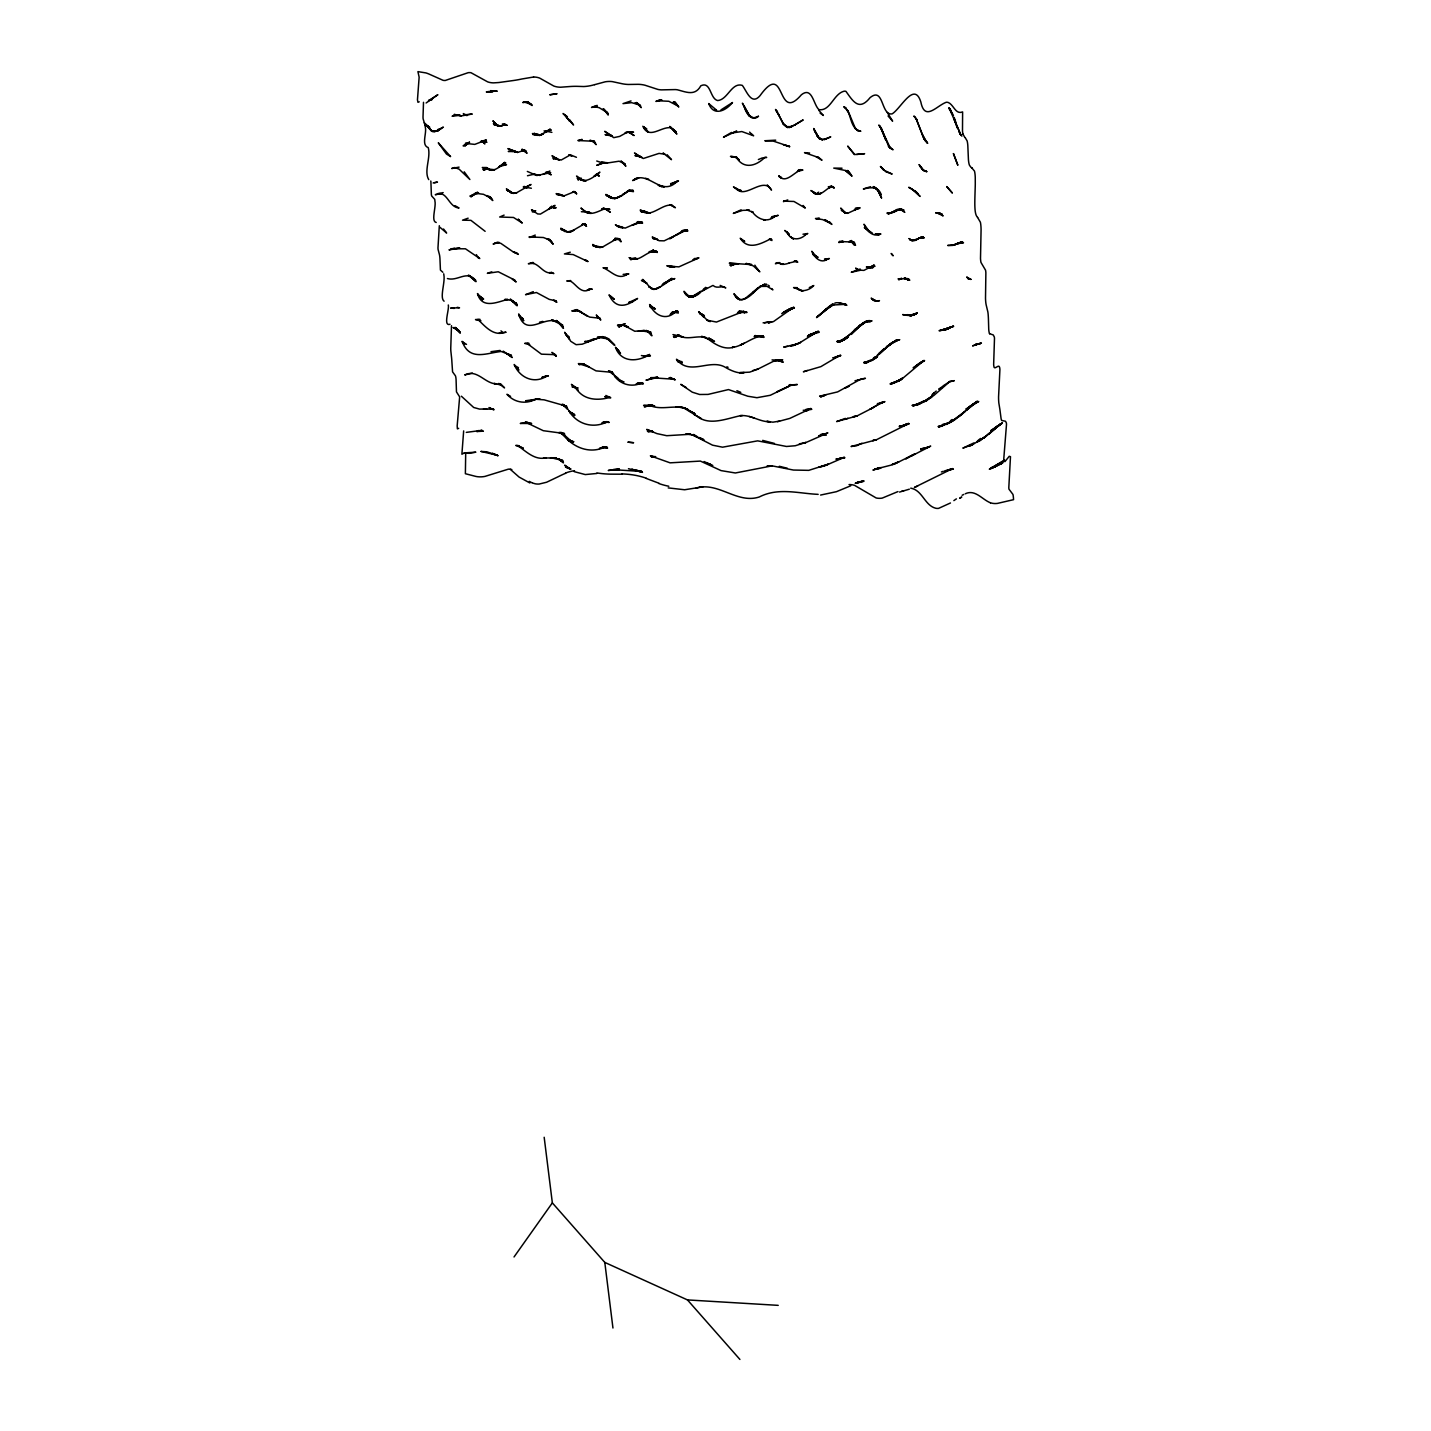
<?xml version="1.0" encoding="UTF-8"?>
<svg xmlns="http://www.w3.org/2000/svg" width="1431" height="1431" viewBox="0 0 1431 1431"><rect width="100%" height="100%" fill="white"/><g stroke="black" fill="none" stroke-linecap="round" stroke-linejoin="round"><path stroke-width="1.5" d="M423.504 102.299L423.021 117.002A7.817 1.431 -86.6 0 0 423.129 118.862L425.043 125.213A7.262 1.324 -86.6 0 1 425.222 126.769C427.171 132.85 420.875 145.157 428.227 147.59C431.071 157.678 423.648 171.005 428.728 179.608M439.317 225.704L437.975 247.849A7.227 1.324 -86.6 0 0 438.101 249.531L439.442 254.629A12.557 2.307 -86.6 0 1 439.979 259.387L440.426 270.083L442.841 272.266M448.297 304.982C449.549 309.185 442.805 326.679 450.032 324.282M463.662 430.91L461.891 454.253L464.36 452.894M514.033 1256.973L552.348 1202.881L544.174 1137.269M458.671 428.334L457.401 428.871L457.169 425.901L459.655 396.87L456.471 391.897L456.095 380.163A9.498 1.735 -86.6 0 0 456.024 378.947A10.303 1.896 -86.6 0 0 455.416 375.781L452.572 371.863L451.856 361.327A22.413 4.114 -86.6 0 0 451.785 360.147A30.552 5.599 -86.6 0 0 451.409 356.247L450.837 350.899A11.985 2.2 -86.6 0 1 450.747 348.359L451.498 325.696M444.093 301.208C439.371 297.845 445.417 282.211 443.86 274.859A5.491 1.002 -86.6 0 0 443.717 273.822M882.909 350.362L878.974 354.333L890.941 343.297L892.64 342.349L888.544 345.282L897.666 340.399L892.425 342.546L896.271 340.131L899.58 339.719L896.271 340.131L888.758 345.712L891.853 343.046M851.32 333.208L855.72 328.933L853.842 330.668M419.211 101.798L417.977 102.317L417.458 99.866L419.14 77.167L417.924 71.622L425.973 72.927A29.997 20.982 -7.1 0 1 429.336 74.197L443.091 80.333A9.802 6.851 -7.1 0 0 445.256 80.476L468.205 72.677A8.246 5.76 -7.1 0 1 470.996 72.713L487.595 81.835A14.525 10.142 -7.1 0 0 493.588 82.873L498.56 82.551A79.099 55.308 -7.1 0 0 500.725 82.265L513.836 80.458A79.17 55.362 -7.1 0 0 521.85 78.991L533.548 77.024M859.959 325.159L855.201 329.345M877.382 355.013L884.841 348.484L882.212 350.559M889.993 344.638L872.159 360.093L874.216 359.181L877.579 356.373L871.443 360.809L863.716 362.472L866.828 362.615L870.173 360.988L863.984 362.866L871.551 359.664M436.222 222.485C430.713 221.34 436.401 206.726 434.899 200.966A5.635 1.037 -86.6 0 0 434.738 199.338L431.715 196.029A8.014 1.467 -86.6 0 1 431.357 194.401L430.91 181.826A7.209 1.324 -86.6 0 0 430.767 181.022M878.777 353.618L881.568 351.006M828.603 306.95L817.423 316.788L833.092 304.409L828.603 306.95L832.162 304.302M827.708 307.915L823.38 311.904L826.939 308.774M848.529 336.786L843.503 339.863L862.696 323.71L866.005 321.581L858.672 327.091L865.415 321.939L872.051 320.902C867.884 320.562 868.742 319.56 860.746 324.98L864.682 321.921L870.477 321.653L867.222 320.938L863.465 322.959L867.222 320.938L871.175 320.955L866.345 321.349L863.072 323.352L866.685 321.152M826.224 309.168L816.529 317.61L828.549 307.254M882.033 350.577L884.286 348.52M931.939 394.813L934.336 392.684M933.37 393.561L936.232 391.057M988.499 434.523L1000.716 423.862M850.569 333.834L842.519 340.596L838.96 341.186L841.965 340.9L848.261 336.589L841.017 340.65L847.832 337.144L843.896 339.952L846.723 338.199M848.333 335.784L840.283 341.615L837.117 341.598L843.038 340.238L836.974 341.347L839.836 341.669L845.775 338.342M873.393 358.215L875.217 356.677M848.565 335.57L839.621 341.651L842.519 340.596M1000.877 424.166L991.003 430.767M913.389 367.695L924.605 360.612L920.884 362.168L919.561 363.241L924.068 360.397L901.011 379.752L898.006 381.129L901.727 379.126L895.627 382.095L902.532 378.07L898.543 381.218L890.976 383.508L899.777 380.074L890.046 383.937L894.608 382.506M977.355 441.07L980.521 438.458M703.444 289.223L705.751 287.327M991.504 430.57L998.498 425.901M468.939 142.599L464.753 146.034L469.422 142.295M915.751 365.96L919.829 363.027L917.11 364.977M968.429 407.28L977.462 401.145L970.773 406.046L978.75 401.521L975.119 402.755L966.676 410.017L976.228 402.612L973.259 404.043L961.131 415.044L957.697 417.351L965.46 411.037L951.221 421.734L954.388 420.106L959.736 415.706L950.595 422.395L942.474 424.613L946.07 424.47L951.597 421.376L938.539 426.993L942.135 426.08L938.11 426.51L945.408 424.256M938.986 389.196L941.777 386.996M968.966 407.066L970.075 406.207M700.779 291.334L691.119 297.147L688.436 296.485L684.054 291.298C686.594 299.383 696.486 297.433 700.707 291.96L693.516 296.575L706.735 287.81L702.621 290.779L712.996 285.413C717.038 289.295 721.761 285.091 725.803 287.899L720.151 285.413M695.502 295.412L691.119 297.147L694.107 296.432L687.452 295.806L684.769 292.997L689.509 296.789L684.394 292.21L688.955 296.736L691.728 297.022L696.128 295.09L691.728 297.022L688.436 296.485L692.962 296.557L689.509 296.789L686.111 294.375L688.955 296.736L692.354 296.754M786.066 311.833L790.628 308.452L794.151 307.504L787.336 310.706L794.384 307.754L784.492 311.958M826.206 309.382L834.094 304.481L832.305 305.036L845.524 304.32L840.569 303.837L846.383 304.588L841.446 303.461L846.866 305.322L843.664 304.088M942.868 386.048L949.987 381.415L954.298 380.664L948.753 382.023L949.987 381.415L934.014 395.314L922.691 402.272L932.69 395.689L926.555 400.698L917.074 405.027L912.28 405.349L917.074 405.027L922.995 401.717L912.924 406.136L923.621 401.127M913.264 367.91L917.575 364.708L915.5 366.121M1002.433 422.717L980.271 440.551L976.979 442.036L984.403 437.206L971.685 445.256L968.769 446.114L972.454 444.647L962.866 448.136L973.956 442.894M987.658 434.666L1001.503 423.361M862.821 323.191L859.19 325.857L867.687 320.991M950.434 420.75L952.116 419.533M731.527 132.439L723.496 137.179L736.715 131.097L732.332 132.922L741.83 131.545L753.636 135.784L751.347 133.888M781.72 313.675L785.118 311.332M477.525 192.094L470.799 196.852L476.899 192.595L469.94 196.19L478.652 193.042L475.146 193.257L483.499 194.312L491.262 198.265L486.987 195.546L492.014 199.553L489.42 196.566M469.493 142.098L463.125 145.89L469.457 142.742L465.343 143.386L474.752 144.388L486.397 139.97L480.548 141.454L486.934 142.259L483.535 141.186M953.869 500.617L956.391 498.864M886.129 347.089L890.243 344.245L886.844 346.391M486.88 168.357L484 170.182L487.273 167.928M998.319 464.127L989.322 469.171L1004.365 460.102M484 170.182L487.613 167.695M966.319 409.123L969.216 407.155L965.907 409.016M997.192 426.188L1000.519 424.059M997.765 464.449L990.824 468.67L995.171 466.166M950.47 502.979L938.575 508.381A7.584 5.313 -7.1 0 1 935.82 508.273C924.855 505.572 922.584 490.726 911.422 488.293A8.425 5.903 -7.1 0 0 910.724 488.186M785.476 311.564L792.041 308.255L788.785 309.364M920.795 402.952L915.715 404.544L919.113 404.24L923.389 401.288M1003.113 462.607L996.477 465.451L1001.986 463.411M994.831 427.78L998.051 425.705L990.807 430.57M682.891 230.248L687.864 230.946L681.585 231.16L687.488 230.284L684.018 230.534L676.148 235.024L683.428 230.695L687.041 229.801L664.163 240.837L659.136 240.73L652.232 237.027L657.705 239.692L652.572 237.868L656.829 238.905L652.947 238.512L655.613 239.102M760.72 285.789L745.193 298.489M996.996 465.164L992.756 467.848L1001.396 463.751M672.838 237.099L669.672 238.744L676.827 234.612M535.266 235.06L529.47 237.457L535.319 236.67L529.023 236.92L543.386 237.51L548.52 239.549L547.071 238.655L552.384 242.859L549.701 239.746L553.171 244.236L549.271 239.031M831.339 305L833.075 303.927M877.149 405.188L869.923 409.338L878.884 404.15M896.629 381.522L894.697 382.775M504.106 215.097L499.669 217.011L513.532 217.476L522.279 223.057L518.219 219.104L519.042 220.213M873.125 407.674L856.847 416.027L836.634 421.573L845.381 418.389M807.531 336.106L811.27 333.924M426.134 102.978L437.868 94.714L428.495 100.689L432.377 99.347L429.246 100.098M960.147 498.006L961.775 497.04L959.682 498.149M761.203 286.218L752.563 292.818L757.589 288.203C752.366 294.875 739.272 307.128 733.924 293.677L739.684 299.687L735.928 296.7L738.664 299.258L742.027 299.634L746.463 297.916M783.437 312.423L785.619 311.153M842.787 240.909L838.745 242.501L843.306 241.732L839.299 241.517L854.164 242.072L848.798 241.571L854.969 243.324L850.103 240.784L855.577 245.273L851.266 240.48L854.039 244.898L852.125 241.75M999.518 463.447L1004.759 460.424M840.498 341.58L843.557 339.845L837.296 341.794L843.807 339.684L837.636 342.116M895.502 382.077L891.531 383.848L893.82 383.043M877.793 404.776L884.93 401.592L878.706 403.596M455.398 114.82L452.107 116.233L459.923 115.339L454.128 114.462L461.337 115.911L472.23 114.033L463.358 114.963L467.239 115.517L463.322 113.568M838.172 356.051L835.615 357.464L840.391 355.264L833.772 358.34L840.891 355.46L835.149 357.017M440.301 128.808L443.36 127.126L434.452 131.92L431.768 131.276L427.171 125.91L432.305 131.419L438.065 130.704L431.768 131.276L427.565 126.733M912.531 455.147L905.769 458.832L915.16 453.77L895.055 463.787L892.157 464.413L898.883 461.748L892.533 464.753L877.203 468.653L880.065 468.348M911.386 456.042L930.705 446.114L920.902 449.799L928.916 446.991L920.723 449.066L922.297 448.511M787.157 387.103L770.289 395.278L756.927 397.711L747.805 396.226L728.486 389.572L708.059 394.419L699.634 394.491L692.282 392.183L680.762 384.331L686.397 387.64M663.734 283.177L672.534 278.991L662.195 284.715L669.493 279.975L674.86 278.58L667.401 281.388C679.993 271.729 663.215 287.488 653.645 289.456L648.654 286.629L654.271 289.402L660.55 286.719L656.614 288.901L651.534 288.865L642.716 279.367L645.792 282.801L641.428 280.333L646.901 282.998M633.915 258.51L630.767 259.816M817.405 192.881L818.711 192.183M814.203 333.262L810.053 334.854L819.248 332.26C815.813 329.846 795.314 344.03 818.21 331.241L798.337 343.69L795.26 344.585L800.591 342.385L793.024 345.712L790.198 345.944L796.656 344.12L783.687 347.071L787.622 346.374M787.909 386.728L788.767 386.263L776.854 391.933L791.951 384.832L797.317 384.51L788.66 385.458L794.044 385.189L789.948 384.599M757.321 369.377L773.295 361.381L782.721 359.843L776.407 360.04L783.258 362.186L777.158 359.968L774.171 360.809L778.196 360.254L772.042 359.914M897.058 209.427L890.708 213.094L887.846 213.827L894.858 211.126L889.366 213.523L886.934 213.04C892.998 215.294 898.042 206.923 904.016 210.124L897.935 209.928L901.458 209.337L898.686 209.445L901.959 209.552L904.642 212.307L901.959 209.552L896.378 209.838M576.443 157.303L570.397 154.87L561.185 160.039L556.122 159.056L551.99 155.693L557.303 158.913L552.599 157.982M962.115 495.269L963.707 494.464M625.168 323.71L618.782 327.019L624.703 324.05L618.174 326.393L623.898 324.712L617.494 325.248L622.718 324.98L627.78 327.359L622.413 324.443L634.792 331.259L644.487 330.454L641.589 330.865L651.087 332.35L646.007 330.4L651.57 334.407L648.529 331.67M879.421 467.597L872.946 470.119L881.174 467.579L874.86 469.064L880.315 468.277M533.298 291.656L525.553 294.679L536.428 292.514L549.254 299.383L556.23 300.886L553.511 300.26L556.892 302.263L554.834 301.082M468.134 218.174L462.535 220.177L470.924 220.338L485.127 231.321M950.506 469.332L953.368 469.1L948.556 469.887L952.563 468.581L914.391 487.434M741.169 209.802L733.316 213.416L742.689 210.357L749.415 210.178L746.928 209.999L753.189 212.343L751.597 211.412M939.022 388.982L942.26 387.354M558.662 195.296L560.397 194.419L556.516 194.348L561.721 195.528L556.14 193.596L563.993 195.868L574.171 191.79L572.561 192.094L575.799 192.487L573.223 191.665L576.264 193.024L573.867 191.468L576.621 193.811L573.867 191.468M914.713 314.462L916.305 313.675L910.545 315.714L907.934 315.178L915.339 314.283L907.361 315.392L902.675 314.587L911.01 315.679L913.98 314.838L910.545 315.714L907.612 314.623L911.01 315.679M897.952 491.584L882.194 498.113A11.663 8.157 -7.1 0 1 876.166 497.97L854.557 485.342A13.934 9.749 -7.1 0 0 849.048 484.572M497.273 242.304L493.123 244.021L498.453 242.644L495.162 242.787L500.671 243.234L513.514 252.124L516.609 252.965L513.514 252.124M734.425 263.984L730.615 265.862L734.711 264.163M596.638 315.428L600.77 320.043L596.262 315.088L600.448 319.167L597.836 317.271L600.251 318.755L597.425 317.217L599.947 318.254L589.59 317.092L576.639 309.633L573.259 311.243L576.961 309.794M957.536 243.181L961.149 242.626L953.028 245.309L947.823 245.452L953.028 245.309L962.598 241.714L956.212 243.878L963.492 242.769L960.076 242.429L953.654 245.059M860.174 269.01L851.284 272.248L860.675 270.209L856.31 269.994L863.93 270.387L874.287 265.003L868.098 268.277L875.021 266.166L869.35 267.329L872.874 267.758L867.741 266.935L870.835 267.704L869.082 266.989M899.634 426.474L903.712 425.776L899.634 426.474L902.245 425.758L901.28 425.776M994.742 466.864L995.761 466.363L991.951 467.436L997.818 465.397M527.324 171.434L536.822 175.512L550.685 172.65L547.34 172.4M826.277 394.616L820.5 396.942L824.614 395.475L819.623 396.19L837.636 391.897L861.068 378.982L865.433 378.321L855.005 380.771M542.85 174.403L549.88 170.987M570.271 252.196L564.422 253.931L573.169 254.575L587.819 261.497L586.048 260.227M563.403 230.534L561.006 229.318L566.104 230.999L560.719 228.262L564.851 231.536L570.629 231.804L584.885 223.612L581.97 224.56L585.351 223.969L582.65 224.077L585.78 224.452L583.258 223.755L586.155 225.186L583.258 223.755M861.909 443.234L856.579 445.774L851.034 446.508L876.219 439.854L908.81 423.54L904.803 424.81L908.47 423.451L902.353 426.062L909.132 423.755L901.637 426.152L906.807 424.327L902.872 425.24M581.38 178.249L577.945 179.877L581.022 178.499M524.658 187.515L531.044 184.492L516.036 193.096L513.139 193.418L508.309 190.305L511.028 192.791L516.663 192.738L511.028 192.791L506.377 188.91L511.69 192.452L506.663 190.073L509.686 191.396L508.166 191.235M850.765 485.771L836.42 491.692L820.589 495.054M914.606 487.416L917.736 485.932M569.985 232.09L573.92 230.23L567.016 232.144L570.629 231.804M744.084 343.225L740.382 344.96L743.476 343.655M857.402 482.569L863.662 480.709L855.792 483.32L863.966 481.21L856.149 482.819M901.441 278.347L898.632 279.761L901.995 278.544L898.042 278.884L907.934 278.687L906.378 278.669L909.418 279.546L904.195 278.312L909.794 280.208L904.768 278.151L908.148 279.975L905.751 278.329M637.797 178.195L632.645 180.556L638.834 177.891L634.541 179.072C649.853 171.809 661.802 197.442 677.346 181.129L670.871 184.456L678.509 180.95L670.602 183.633M787.765 199.911L783.419 201.592L786.174 200.644L784.921 201.181L793.955 201.467L805.295 208.067L803.113 205.456M586.943 341.973L602.612 336.571M677.847 335.891L674.448 337.43L679.17 335.319M999.804 424.435L1002.129 423.379M533.048 262.41L528.343 263.733L534.049 263.358L530.812 263.036C539.398 263.036 543.279 274.752 552.384 272.749L549.558 272.588L553.851 273.536L551.311 272.248M486.343 168.053L482.927 169.573L486.916 168.214M897.219 210.429L894.089 211.806L895.967 210.983M553.475 159.27L556.57 157.911M847.885 418.263L845.238 419.372M816.35 332.225L812.271 333.978L818.675 331.455L811.592 334.657L816.35 332.225L813.237 333.155M758.376 159.539L761.525 158.251M788.875 263.179C791.415 262.213 782.095 266.005 780.271 263.626L783.437 264.234L776.085 262.767L779.841 262.642L775.405 263.805M762.795 285.538L760.72 286.415L767.088 286.361L772.901 289.849L771.613 288.561M807.352 370.45L803.381 371.774L820.875 366.64L839.353 355.675M790.037 308.774L793.686 307.271L773.438 321.617L763.099 322.834M945.873 329.595L953.261 326.143L946.767 329.202L940.525 330.006L947.805 328.862L939.04 330.704L945.891 329.649L949.397 328.146L942.707 329.881L953.69 326.322L941.437 330.275L948.27 328.969M857.902 482.336L855.684 482.998L857.688 482.533M579.036 140.721L582.167 139.433L577.874 140.524L594.581 141.293L589.894 140.31L595.421 142.832L592.667 140.667M868.438 361.828L864.932 363.277L868.027 362.043M565.656 473.285L564.082 473.929A88.489 61.873 -7.1 0 0 558.501 476.577L546.588 482.247L539.183 484.036A11.555 8.085 -7.1 0 1 535.087 483.767L532.475 482.98M720.974 109.901L732.493 102.513C725.946 110.795 713.55 116.752 708.703 103.551L716.573 110.169L715.071 109.793M588.034 341.115L593.919 338.807M856.811 482.694L855.201 483.32M899.527 492.085L909.329 489.187M864.896 322.136L869.744 320.687L866.345 321.349M679.063 335.265L674.019 337.179L678.097 335.802M660.317 99.776L655.899 101.44L661.837 99.955L657.67 100.742L668.849 101.279L677.829 105.894L673.268 102.03L678.33 106.395L673.965 101.708L678.777 107.003L675.11 101.959M965.245 493.802C975.173 488.991 982.149 499.58 990.413 502.782M825.848 138.986L823.684 139.487L830.749 136.893L824.506 139.576L819.301 138.574L813.667 128.504L817.691 136.41L814.364 130.471L818.657 137.34L821.519 139.236M870.603 186.692L863.358 188.981C869.941 187.372 878.867 185.976 881.156 194.831L876.148 188.337L873.59 187.425L877.185 189.035L881.532 197.907L877.185 189.035L873.554 186.62L877.99 190.359L873.554 186.62M768.107 321.939L764.53 322.869M805.009 442.948L827.869 432.895L818.782 435.811L825.83 433.808L822.092 434.148M808.64 335.069L811.61 334.013M583.669 363.724L579.054 364.601L582.864 364.064M913.962 239.818L909.991 240.247L915.679 240.086L912.084 240.676L909.132 238.601L912.084 240.676L914.964 240.515L922.172 236.67L919.596 238.226L923.353 236.813L918.523 238.154L924.265 237.779L920.312 237.814L921.492 237.582M491.781 271.836L487.363 273.339L498.256 271.765L514.856 280.118L512.316 279.188L516.126 281.979L513.908 279.635M941.401 471.962L943.351 471.3M533.316 174.493L534.55 174.081L527.484 175.745M837.958 458.743L836.455 459.244L840.212 458.725L835.954 459.047M577.176 309.615L571.792 310.921L579.895 311.153L576.961 310.241L582.22 312.674M534.461 134.908L536.249 134.335L532.779 134.46L538.503 134.514L532.404 133.584L540.006 135.319L550.309 129.094L544.639 132.6L551.275 129.935L546.177 131.169L551.883 132.368M834.756 303.157L836.33 302.674M949.522 469.547L947.465 470.173L950.774 469.422L944.675 471.21L951.007 469.636L945.533 470.62M789.662 262.857L796.995 261.193L794.259 261.104L797.783 262.141L795.368 260.728M920.884 449.048L926.519 447.599M762.294 157.982L766.676 157.428L764.887 157.321C756.087 166.3 743.637 169.502 736.446 157.517L739.219 159.843L734.497 156.802L730.454 156.426L736.661 157.016M454.432 248.296L448.976 249.906L459.87 248.028L451.105 248.761L465.451 248.797L479.779 258.546L477.936 257.079M752.903 370.522L758.162 369.001L749.665 372.149L739.612 372.65L744.263 372.543C739.022 374.01 731.33 370.879 725.624 367.481C710.134 357.929 689.635 376.621 676.452 359.253L682.265 362.937L677.167 360.862L681.263 361.667M594.652 84.662L605.188 81.817A17.44 12.199 -7.1 0 1 612.235 81.603L621.537 83.606A28.423 19.873 -7.1 0 0 628.263 84.465L638.226 84.322A22.699 15.884 -7.1 0 1 644.952 85.216L657.866 89.42A19.766 13.827 -7.1 0 0 661.265 89.867L675.378 89.581A17.923 12.539 -7.1 0 1 677.4 89.795C686.397 92.085 695.037 96.306 700.832 85.788C710.992 80.905 709.776 98.524 717.593 100.546C727.789 99.866 731.527 82.122 742.313 85.377C746.714 91.065 751.382 105.858 760.058 95.644C786.388 59.118 776.031 124.229 801.396 94.768C812.218 86.182 813.38 104.552 818.89 109.615C830.302 111.546 833.504 94.035 843.843 91.28A2.737 1.914 -7.1 0 1 845.971 91.387C853.001 101.207 858.976 111.582 870.102 97.63C883.964 86.325 880.78 115.678 892.068 113.89C900.779 108.81 914.159 80.708 920.848 102.012C924.82 121.778 936.554 105.769 946.231 102.281A3.989 2.79 -7.1 0 1 948.27 102.513C953.762 104.696 955.461 114.891 962.616 111.904L962.491 130.561A11.555 2.129 -86.6 0 0 962.902 134.013M538.217 398.677L528.951 401.109L535.552 399.482M512.262 151.382L514.659 150.702L508.291 151.453L516.09 151.65L507.88 148.609L517.628 152.401L524.944 150.094L521.868 151.096L526.411 151.114L521.778 149.361L527.091 153.242L522.369 149.379M644.826 211.001L641.249 211.985L644.218 211.359L640.48 210.947L645.9 212.056L640.176 210.089L648.1 212.575L642.215 211.108C650.855 218.514 663.376 202.665 672.123 205.474L670.048 204.758L675.396 207.745L671.103 204.615M742.528 415.562L740.256 415.688C750.756 414.471 759.789 422.199 770.236 421.751L766.801 421.34L772.883 422.181L779.555 421.125M479.922 319.292L475.503 319.578L480.905 320.83L477.936 319.453C485.717 326.966 493.784 336.875 505.733 332.117M472.427 373.115L464.717 374.958C477.471 368.626 484.859 384.009 496.79 383.884L494.053 383.454L501.208 385.028L498.668 383.436L504.553 387.89L500.635 383.83M533.96 400.054C524.39 404.347 513.801 402.057 506.95 394.276L510.581 396.387M657.223 376.979L645.989 380.181L657.849 377.444L650.747 377.677L674.269 379.251L668.975 377.82L675.235 379.877L670.191 377.408M527.645 422.288L520.294 423.451L531.634 423.487L525.284 422.073L543.279 430.695L564.53 433.557L558.788 432.502M733.298 264.198L729.828 265.075L738.539 263.823L729.273 263.197L751.758 264.61L746.07 263.447L753.35 265.916L759.825 271.818L756.48 267.847L758.448 270.531L757.375 269.01M539.487 322.225L542.743 321.385M651.141 405.152L644.344 406.851L650.264 405.438L643.592 405.42L654.683 405.975L648.404 404.705C660.997 411.645 675.504 403.417 687.953 409.516L682.337 407.28L675.951 406.78L683.338 407.674L701.047 418.532L693.695 414.31M940.543 426.116L944.066 425.24M535.749 210.786L532.135 211.663L535.391 211.985M797.335 287.667L793.579 287.577L800.68 290.189L796.62 287.899C800.018 292.693 809.284 290.761 813.792 285.538L809.302 287.559M450.676 308.076L459.53 307.79L457.222 307.307M631.035 100.921L623.004 103.622L631.608 102.674L639.568 104.91L635.006 102.907L640.587 105.697L636.867 102.728M899.169 426.295L900.743 425.937M772.078 216.636L778.214 215.33L771.094 217.762L775.316 215.938C767.606 223.325 757.732 219.39 752.223 211.788M799.285 443.896L805.886 442.429L795.242 445.757L786.46 446.472L757.661 440.855L722.548 447.188L712.531 445.166L692.049 434.648L693.928 435.31L685.896 433.79L690.869 434.237L666.739 435.704L656.901 433.593L646.687 429.425L652.804 431.697L647.367 431.071L651.588 431.089M528.79 343.082L524.73 343.368L529.738 344.656L526.984 343.351L541.437 354.173L555.443 354.655L552.921 353.779L555.747 355.121L553.314 353.797L556.015 355.711L551.937 352.366L556.194 356.265L553.69 354.012M670.459 267.168L672.785 266.649L666.828 265.719L669.923 267.007L674.985 266.685L668.903 266.273L678.92 266.864L698.936 257.848L692.962 259.726L697.219 258.51L694.446 258.492M678.455 335.48L673.464 336.535L679.242 335.856L672.946 334.586M438.029 129.416L440.891 128.808M433.164 182.989L437.475 182.095L434.38 182.667M570.719 280.548L566.783 281.031C573.831 278.025 579.251 296.271 589.948 289.241L587.032 290.189L591.719 289.026L589.089 288.758L592.112 289.295L589.554 288.758M490.994 351.704L500.117 350.452M650.264 405.438L649.119 405.671L652.661 404.955M814.561 193.525L813.041 192.112L815.831 193.257L810.894 190.538L815.956 193.901L814.257 193.221C820.75 197.353 826.331 187.837 832.18 186.406L829.032 187.747L833.253 186.71L830.463 186.585L833.718 187.157L831.089 186.37L834.112 187.926L831.089 186.37M543.333 458.26L546.266 457.705C534.997 460.8 526.018 451.32 517.593 445.506L523.299 448.207L515.804 445.399L519.346 445.757M628.656 132.046L633.969 135.462L628.656 132.046L625.132 132.707L628.048 132.117L633.575 132.171L626.778 132.475L619.695 136.392L613.738 137.662L604.687 131.33L612.468 136.195L605.063 134.603L611.627 135.462M468.706 453.359L475.843 452.196L464.36 452.894L470.388 453.198M668.205 487.899L684.626 489.76L702.049 486.987M696.199 488.078C718.344 481.406 737.126 504.267 759.289 496.968C778.41 487.22 798.426 493.498 818.156 494.357M941.938 330.185L940.489 330.436L943.065 329.971M495.609 242.93L499.008 242.322M584.939 341.687L588.856 341.526L585.011 341.294M816.439 218.8L819.462 218.299L815.473 218.549L822.557 219.569L829.121 222.592L824.971 219.712L831.912 224.434L829.425 221.716M652.25 430.999L647.957 431.697L651.785 431.286M553.618 206.833L549.987 207.406L556.176 207.799L553.01 206.779L548.377 209.373L555.013 205.384L540.399 214.095L537.645 213.934L531.473 209.802L535.158 211.359M855.255 208.336L859.602 208.354L855.505 208.622L858.94 208.175L854.289 209.946L860.013 207.656L847.581 213.326L844.451 212.504L842.322 210.196L844.916 212.825L847.581 213.326L844.451 212.504L840.677 208.103L845.506 212.736L841.303 210.178L843.127 211.448M596.852 473.464L585.261 474.573L574.135 471.622M741.079 415.562C727.27 418.389 710.491 425.669 698.543 417.28M764.601 284.554L762.687 284.841L766.247 284.322M798.48 169.717L802.916 170.074L797.407 171.398L801.628 169.681C794.491 171.505 785.691 184.724 778.768 175.709L781.559 177.855L779.054 176.532L781.38 177.694L780.289 177.319M832.753 357.839L834.935 357.535L833.522 357.714M619.051 468.742L608.264 470.477L619.444 469.44L613.237 469.672L641.893 471.443L636.562 470.352L642.197 471.908L631.733 469.243L642.483 472.355L628.477 468.688M839.425 458.331L844.88 457.795L838.763 458.761L844.451 457.258L824.685 465.88L818.89 467.221L828.46 464.145L808.748 470.352L793.436 470.048L772.114 465.862L735.355 472.981L721.045 470.602L700.403 461.086L670.102 462.839L650.372 455.827L654.504 456.722M525.338 101.869L522.744 102.531L525.553 102.281M777.48 421.698L789.805 418.407L810.93 408.479L807.871 409.302L804.705 410.536L811.824 409.284L806.1 409.284M597.21 105.375L591.504 107.45L597.282 106.627L593.901 106.538L599.231 107.719L607.62 112.781L602.934 109.042L607.996 113.675L603.542 109.042L608.3 114.981L604.061 109.346M775.709 140.166L764.852 140.739L773.134 141.043L789.751 146.588L783.365 144.817M655.702 456.632L651.57 457.044L655.362 456.775M443.163 192.595L435.274 194.705L441.32 193.65L437.85 193.632C447.706 192.04 448.905 207.262 459.065 207.996L454.969 205.653M842.036 168.196L833.736 168.107L845.22 170.468L852.053 176.174L845.793 170.45L850.98 174.636L847.563 170.432L849.871 173.097M502.013 332.636L499.258 332.886L502.245 332.618M638.244 331.241L641.338 330.955M618.8 226.939L621.644 226.706L618.264 226.814L615.384 224.774L620.321 227.529L623.022 227.851L617.351 225.722L625.15 228.119L638.333 222.449L641.804 221.805L632.073 225.329L638.942 222.288L642.233 222.36L636.706 222.377L642.644 223.021L638.065 221.555M527.449 101.923L524.694 101.959L528.003 102.191L530.293 103.998L527.449 101.923L524.014 102.209L527.449 101.923L532.099 105.518L529.345 102.871L526.823 101.959L531.706 104.624L524.962 102.227M483.481 409.051L493.641 409.177L490.493 408.837M920.723 449.066L921.636 448.958M604.508 268.205L607.37 267.991L603.023 267.758C611.18 270.817 618.246 281.209 627.762 273.858L624.703 274.985L628.835 273.929L623.129 274.376M824.453 259.19L829.354 258.528L824.936 259.941L827.834 258.957C820.929 264.252 814.436 257.687 811.878 251.266L816.833 257.634L812.504 253.52L818.085 257.419L813.309 255.076L817.155 256.936M828.263 186.817L831.626 186.585L828.889 186.638M877.418 403.56L880.405 403.363M786.692 200.805L783.866 200.984L785.297 200.895M505.93 332.314L502.943 332.493L500.975 330.847M897.648 209.302L902.836 210.661L899.33 209.105L902.442 209.999L900.457 209.159M633.343 258.814L629.98 258.975L635.793 258.242L632.234 259.172L629.3 257.669L632.234 259.172L637.493 258.653L631.447 258.492C639.478 262.535 647.438 249.817 656.614 251.23C640.82 254.235 653.967 248.618 657.33 252.464L651.481 251.015L655.291 251.248L652.697 250.121L655.648 251.749L653.18 250.139M772.114 465.862L766.998 466.112L767.928 466.077M629.855 301.816L632.681 301.708L628.674 302.531L637.582 298.453C627.028 306.198 616.135 310.062 609.016 294.875L614.31 299.347L610.268 295.949M681.979 361.614L677.775 361.739L681.46 361.954M486.773 408.98L479.564 409.105L473.679 407.477L461.372 396.208M603.202 446.937L607.012 446.866L599.464 448.44L605.563 446.776C589.304 454.79 572.221 447.116 562.15 433.521M856.74 154.476L864.628 153.689L854.343 154.566L847.689 146.087L854.235 153.868M570.397 154.87L568.805 154.888L571.899 156.033L569.413 154.834M802.988 234.201L807.782 233.521L804.92 234.827L806.225 234.094C800.162 240.748 790.145 240.784 786.853 231.786L789.375 235.113L784.832 230.445L789.304 234.273M644.773 355.872L650.425 355.818L643.485 356.641L649.656 354.441C637.958 362.043 621 363.045 615.455 347.214L620.535 353.368L616.242 348.288L618.747 350.595M700.224 486.79L703.015 486.808M486.701 167.534L482.283 167.552L489.527 169.627L486.451 168.125C492.747 173.741 500.188 166.497 504.767 162.293L498.56 167.391L505.787 162.937L499.365 166.515L506.502 164.672L503.211 164.619M503.927 124.318L507.075 125.338L503.927 124.318L505.554 124.318L500.546 126.125L497.308 125.499L492.89 120.83L497.809 125.874L501.208 125.821L497.809 125.874L493.373 123.746L499.061 125.606L494.232 125.034M655.219 456.632L651.105 456.596L654.736 456.972M621.966 474.198L610.375 474.144A72.248 50.514 -7.1 0 1 596.977 472.945M837.171 302.728L839.89 302.764M820.965 434.344L826.206 435.328M525.964 400.698L539.863 398.748L535.856 399.249L544.12 399.839L566.765 406.279L561.685 404.49L567.105 407.602L562.365 404.383L567.481 408.658L563.009 404.347L568 409.606L563.671 404.723M582.614 363.742L578.357 363.617L588.91 366.873L583.15 363.778L596.047 370.879L611.931 372.293L608.497 370.772M544.048 130.919L547.393 131.044M809.624 153.01L804.526 152.634L817.691 157.231L816.26 156.855L822.002 160.218L817.942 156.802M544.317 458.063L556.176 457.813L550.452 458.242L556.498 458.314L551.042 457.687L562.848 460.532L557.643 458.635L563.099 461.623L558.162 458.689L563.492 462.821L558.77 458.993M552.348 1202.881L604.794 1262.41L687.47 1299.92L778.214 1305.358M526.143 400.787L530.257 401.074L526.572 400.787M459.065 167.123L451.731 168.518L454.825 167.516L459.136 169.18L469.887 179.501L464.199 171.809M637.886 383.329L643.378 383.741L637.028 383.401L642.787 382.775L635.99 384.206L641.947 382.757C632.341 387.676 620.875 384.796 614.471 376.085L623.379 382.363M618.335 238.655L620.965 241.678L618.335 238.655L614.99 238.405L618.335 238.655L620.696 240.605L617.763 238.583L620.321 239.71L616.511 238.923L613.362 240.283L619.909 238.977L616.511 238.923L602.147 247.277L596.691 246.633L599.857 247.635L602.809 246.919L597.138 247.241L594.652 245.685L600.626 246.973L597.138 247.241L592.667 244.468L596.155 246.83L592.953 245.685L595.081 246.418M466.309 432.377L482.104 430.302L476.738 431.536L483.374 431.178L478.169 430.606L479.045 430.91M740.668 190.055L737.448 189.768L733.459 186.906L741.365 191.378L736.053 188.266C744.675 200.251 763.349 175.441 771.524 190.108L767.767 185.529M526.519 187.211L523.227 186.924L531.366 188.248M759.324 336.035L754.835 335.605L764.011 337.394L758.448 335.713L754.137 336.41L763.725 336.5L757.607 336.249L763.206 335.73C751.883 336.804 743.315 346.141 732.028 347.5L734.014 347.089C724.319 350.362 714.498 344.245 707.325 338.288L709.096 339.469L701.584 336.357L706.27 337.716C696.861 334.782 686.433 341.079 677.739 334.854L683.517 337.179L678.205 336.035M543.404 376.782L548.395 375.888L541.884 377.462L547.375 375.691C534.711 384.51 519.864 378.16 514.176 364.494L518.881 370.146L514.641 365.585L518.469 367.695M824.793 259.333L825.866 259.458M451.159 308.059L454.235 308.416M640.444 156.283L634.935 155.568L639.836 156.516L634.47 153.01L643.27 158.501L659.047 153.403L664.986 154.244L663.072 153.045L671.497 159.682L667.096 154.691M774.421 443.431L762.669 440.39M581.362 211.716L589.554 212.182L586.138 212.36L581.147 208.175L586.138 212.36L591.092 213.273L585.333 211.412C590.198 216.135 598.373 211.305 604.454 208.872L601.592 209.248L609.928 209.302L602.326 208.532L605.563 208.854L610.322 212.271L603.685 207.871M678.366 313.031L672.391 312.119L678.097 311.743L671.783 312.602L677.739 311.135L671.461 312.924L677.328 310.921L670.799 313.711L676.845 310.938L670.102 314.552L676.326 310.992C666.828 321.474 654.861 315.911 649.585 304.535L654.843 308.971L649.978 306.162L655.362 308.81L650.193 307.236L653.967 308.237M766.372 284.393L766.909 284.536M670.978 127.824C661.39 126.017 649.048 140.22 642.823 126.232M641.41 355.532L645.506 356.23M596.137 174.457L599.124 175.977L596.137 174.457L598.73 175.137L595.475 174.779L598.265 174.671L593.972 176.228L599.875 172.149C593.543 177.265 583.24 185.887 576.55 176.049L581.827 179.358L577.194 178.374M603.399 447.331L607.603 448.064L602.165 447.062M787.39 468.277L779.323 466.273M876.416 234.129L879.189 234.63L875.235 233.933L880.888 234.022C872.91 237.689 867.025 231.071 864.002 224.238L869.815 232.251L864.306 227.583L872.463 233.199M839.264 302.961L842.054 303.479M803.22 410.232L807.156 410.93M743.673 241.088L744.71 241.284L740.221 238.244C748.019 250.729 760.809 243.789 770.45 238.977L771.738 239.478L769.323 239.084L771.935 240.533L770.236 238.744M573.849 441.696L568.179 440.498L573.384 441.75M741.151 311.296L744.657 312.03L738.807 311.457L746.964 312.495L743.333 311.511L737.43 313.103L746.624 311.922L743.333 311.511L716.466 322.047L707.325 320.276L698.614 311.708L703.408 316.752L698.99 312.244L703.927 316.537L699.348 312.691L704.499 316.162L699.705 313.174L703.301 314.909M578.213 388.051L571.989 386.728L577.23 388.409L571.398 384.367L578.267 390.556L575.745 387.783C583.061 400.304 597.657 400.913 610.089 397.335L604.776 396.637L610.769 397.8L605.85 395.457M765.317 284.59L764.243 284.358L765.996 284.751M785.995 145.39L789.465 146.66L788.231 145.873M873.214 186.674L874.591 186.996M624.041 381.934L619.122 380.342L623.075 382.184M800.215 169.591L801.324 169.878M645.506 178.303L648.637 179.161M606.118 421.59L609.177 422.449L603.131 421.895L608.551 421.966L601.682 423.272L607.531 421.644C593.382 429.139 576.711 424.399 568.769 410.572L574.207 415.777L569.502 411.502L574.976 415.24L569.949 412.271L573.759 413.881M570.289 413.165L573.885 414.167M869.619 267.186L866.345 267.007L867.58 266.828M490.994 408.89L493.981 409.785L489.008 407.549L491.853 409.338M703.819 315.053L700.027 313.89L703.408 315.142M754.334 418.049L749.2 416.457M513.997 252.25L518.344 254.396L516.001 252.536M622.718 324.98L628.352 326.805M609.266 196.476L606.172 195.421L611.359 197.228L605.832 194.455L610.661 197.8L607.764 195.85C614.543 202.898 623.469 194.169 629.282 190.412L622.61 194.616L629.873 190.323L633.182 190.377L627.476 190.86L633.504 191.575L628.907 190.055M529.881 482.98L519.077 477.06L510.241 469.279M502.424 123.907L504.982 124.801M466.524 344.388L462.374 341.866L464.61 344.37L462.124 341.347C469.529 361.453 485.985 353.135 501.172 351.471L511.511 355.425L506.807 353.529L512.28 357.535L503.193 351.114M739.416 310.921L744.943 312.888L741.598 311.529M646.24 478.437L659.065 483.284M711.44 464.789L707.272 463.25L712.799 465.486M596.727 161.005L603.006 163.116L607.531 162.74L601.449 162.186L606.869 163.08L619.104 161.202L625.222 164.118L620.929 161.005L625.884 166.229L623.272 163.116M698.9 437.653L703.945 439.836L698.471 437.403L702.675 439.031M570.933 469.046L565.46 467.043L570.504 469.01L564.637 465.182L569.323 468.706M726.841 366.819L728.075 367.284M571.559 441.07L567.91 439.711L572.883 441.964L567.624 439.138L572.382 442.233L561.668 432.609M559.235 432.591L564.726 434.648L559.718 432.502L565.37 436.419L560.863 432.234M904.195 278.133L906.145 278.902M740.793 392.362L736.876 390.699M711.082 464.807L704.106 461.551M693.946 413.022L689.563 411.126L695.108 413.881L684.734 407.889M569.18 336.804L565.513 334.246L569.61 339.183L564.637 332.26L570.79 341.329L576.085 344.674L582.202 344.191L600.734 337.036L603.453 337.305L597.442 337.197L608.73 339.022L603.828 337.233L609.32 339.558L614.668 345.193L605.277 337.072M447.42 278.544C457.938 281.603 467.025 269.636 475.736 280.476L468.366 275.163L476.022 281.674L469.332 275.468M643.717 127.377L646.705 128.718M545.658 172.275L551.275 174.832L546.892 171.988M453.108 327.52L458.6 330.024L453.502 327.627L459.745 331.831L454.915 327.431L459.995 332.296L455.273 327.466L460.317 333.119L455.72 327.771M531.831 482.712L529.309 481.371M522.87 318.505L520.025 317.163L522.959 319.274M692.049 434.648L697.04 437.027M429.801 127.27L424.971 124.855L429.246 127.091L424.274 122.816M523.907 186.459L526.93 187.998L524.479 186.495M885.789 171.058L892.157 174.063L885.61 171.631L880.387 166.461L884.519 170.361L881.478 167.803L883.571 169.663M587.819 261.497L584.921 259.995L587.318 261.229M965.299 137.823L967.106 140.864A16.528 3.023 -86.6 0 1 967.821 145.64L968.429 159.664A16.975 3.112 -86.6 0 0 969.449 165.191L970.808 167.141A89.831 16.474 -86.6 0 0 971.309 167.481L971.953 167.838M971.631 167.66L974.457 171.04A15.026 2.755 -86.6 0 1 975.262 177.516L975.28 184.116A57.437 10.536 -86.6 0 1 975.227 186.692L974.976 194.813A72.14 13.237 -86.6 0 0 974.833 201.109L974.815 203.22A22.198 4.078 -86.6 0 0 974.94 207.942L975.066 209.802A14.793 2.719 -86.6 0 0 975.262 211.484L975.423 212.468A21.859 4.007 -86.6 0 0 976.353 215.58L976.693 216.242A81.227 14.9 -86.6 0 0 977.606 217.44M576.639 309.633L586.871 315.983M608.73 371.058L617.834 377.981M712.727 340.417L709.15 338.396L714.534 341.437M708.774 338.002L714.051 341.168M693.606 434.452L697.147 436.58M551.507 206.207L554.495 208.318L552.044 206.547M479.26 295.895L483.642 299.061L478.383 295.18L482.712 299.616L478.151 294.929L482.372 299.759L477.775 294.357L481.853 299.812L477.453 293.57C482.032 309.525 497.183 302.066 507.683 299.401L504.821 299.455L510.921 300.331L516.502 303.533L511.618 300.528L516.627 303.927L511.833 300.564L516.77 304.338L512.065 300.617L516.895 304.785L512.28 300.671L517.038 305.268L512.513 300.76L517.163 305.769L510.295 299.097L512.96 301.136M567.427 116.734L563.045 113.514L573.563 124.998L569.466 119.506M768.286 285.216L769.449 286.128M820.983 138.968L818.657 137.34M607.781 338.324L614.668 345.193M522.816 319.024L519.578 316.412L523.853 320.598M558.716 322.369L556.391 320.455L563.51 328.325L558.716 322.369L563.259 327.27L558.269 322.154L562.848 325.392L552.241 320.079L557.106 321.725L551.543 320.15L556.748 321.42C542.957 316.287 525.678 337.627 518.63 313.961L523.388 320.705L519.256 315.786L522.315 319.006M964.852 137.448L962.902 133.995M820.106 113.138L823.362 115.464L818.854 110.348M670.191 126.644L676.881 134.049L669.654 126.429L676.219 131.956L672.534 128.718M610.572 371.291L613.774 374.403L611.556 371.649L613.201 373.688M439.854 227.207L446.633 233.038L443.521 228.996M882.605 169.091L883.768 170.235M749.594 132.081L751.812 134.371M592.506 140.846L596.172 144.656L593.668 141.454M636.348 102.442L641.303 107.665L638.351 104.374M648.243 331.67L651.928 335.802L647.599 330.829M977.606 217.458L980.378 222.216A15.437 2.826 -86.6 0 1 981.076 229.783L980.503 258.474A12.521 2.29 -86.6 0 0 980.986 262.463L985.565 270.226A11.18 2.057 -86.6 0 1 985.87 272.784L985.512 298.292A16.385 3.005 -86.6 0 0 986.12 304.678L987.855 311.94A17.476 3.202 -86.6 0 1 988.195 314.945L988.32 316.823A33.289 6.1 -86.6 0 1 988.463 320.24L988.732 329.327A12.414 2.272 -86.6 0 0 989.554 333.727M687.47 1299.92L739.916 1359.45M957.321 128.075L954.03 118.809L960.773 134.836L949.057 107.79L953.457 115.446M767.213 184.921L767.66 185.422M489.295 196.441L492.783 200.573L490.332 196.977M961.882 136.16L959.861 133.566L960.952 134.997M754.87 265.164L756.319 267.472M958.895 131.652L960.773 134.836M476.362 254.646L478.258 257.938M888.043 115.983L892.622 121.152L887.309 112.494M779.34 115.768L775.53 109.436L783.902 124.443L787.283 127.431L782.918 123.531L778.518 114.158M949.862 109.311L951.704 112.727M989.554 333.691L993.257 334.943L994.295 336.929A7.173 1.306 -86.6 0 1 994.491 338.36L993.651 364.333A6.6 1.216 -86.6 0 0 993.812 365.96C994.062 371.219 999.017 363.08 999.679 367.624A6.6 1.216 -86.6 0 1 999.911 369.609L998.57 396.816A14.9 2.737 -86.6 0 0 998.856 403.148L999.768 408.711A40.73 7.477 -86.6 0 1 1000.144 411.377L1001.074 418.514A14.095 2.594 -86.6 0 0 1001.664 420.481L1005.528 421.251L1006.351 422.896A4.973 0.912 -86.6 0 1 1006.494 424.452L1003.757 459.136L1004.866 461.694L1009.231 456.31L1010.483 456.686L1008.819 487.416A6.082 1.109 -86.6 0 0 1008.927 489.098L1012.933 494.41A12.646 2.325 -86.6 0 1 1013.381 497.147L1013.559 499.669L997.353 503.426A12.289 8.604 -7.1 0 1 990.413 502.8M885.163 138.288L885.896 140.22L879.958 126.161L890.565 148.591L888.418 146.177L893.033 149.79L888.705 146.409L881.031 127.645L884.447 136.428M465.701 453.001L465.379 473.715L476.022 476.469A16.796 11.734 -7.1 0 0 484.93 476.416L508.363 469.153A10.822 7.566 -7.1 0 1 511.833 469.547M954.173 117.449L955.729 121.921M604.794 1262.41L612.951 1328.022M565.513 473.071A28.566 19.98 -7.1 0 1 574.529 470.692M622.02 473.929A63.25 44.218 -7.1 0 1 646.401 478.258M668.814 486.254A60.818 42.536 -7.1 0 1 658.868 483.535M594.634 84.644A31.249 21.859 -7.1 0 1 583.794 86.54L577.462 86.343A54.521 38.136 -7.1 0 0 570.307 86.504L560.612 87.219A16.009 11.198 -7.1 0 1 553.761 86.021L539.684 78.097A13.916 9.731 -7.1 0 0 533.566 77.006M852.339 333.19L851.069 334.478L859.655 326.286L852.25 333.173M986.889 435.453L984.313 437.707L986.889 435.453M844.755 339.415L841.374 340.936L844.755 339.415M440.569 128.879L437.385 131.044L440.569 128.879M786.746 310.402L789.572 309.132L786.746 310.402M876.953 357.088L873.268 359.145L876.953 357.088M758.448 116.287C751.776 122.529 745.533 112.53 744.317 106.717L748.932 115.553L749.969 116.251L742.385 103.175L748.932 115.553L753.815 117.897L758.448 116.287M949.343 422.503L946.767 424.166L949.343 422.503M931.581 397.192L928.934 398.677L931.581 397.192M845.453 338.682L839.192 341.454L845.453 338.682M917.217 312.942L911.869 315.017L917.217 312.942M802.952 120.043L795.278 124.622L802.952 120.043M543.082 134.103L539.362 135.551L534.157 133.262L537.108 135.39L543.082 134.103M621.877 195.457L614.954 198.569L609.749 196.995L614.954 198.569L621.877 195.457M795.081 124.873L787.73 127.627L782.918 123.531L786.263 126.59L791.808 126.697L789.197 127.556L795.081 124.873M951.49 326.787L944.621 329.291L951.49 326.787M848.833 386.263L845.22 387.998L848.833 386.263M821.179 193.257L817.602 194.348L821.179 193.257M916.126 313.657L913.318 314.82L916.126 313.657M486.468 91.924L492.765 91.656L486.468 91.924M604.311 162.597L596.906 165.245L604.311 162.597M918.13 239.12L911.529 240.408L918.13 239.12M927.377 400.161L925.803 400.769L927.377 400.161M771.72 321.886L768.393 322.959L771.72 321.886M503.605 125.105L499.938 126.161L503.605 125.105M972.704 345.801L975.87 344.853L972.704 345.801M954.906 244.576L951.293 245.256L954.906 244.576M876.219 439.854L872.785 440.551L876.219 439.854M881.335 402.558L880.369 402.827L882.82 402.433L881.335 402.558M975.101 344.907L976.622 344.495L975.101 344.907M494.607 169.734L488.49 169.037L491.638 170.325L494.607 169.734M979.502 343.673L976.192 344.495L979.502 343.673M976.085 344.603L980.378 343.601L975.173 344.817L981.416 342.993L976.085 344.603M856.847 416.027L853.431 416.671L856.847 416.027M979.054 343.798L975.745 344.424L979.054 343.798M650.282 212.825L646.937 212.843L650.282 212.825M653.824 251.051L650.819 251.659L656.972 251.838L653.824 251.051M858.01 380.02L859.494 379.93L858.01 380.02M903.498 490.922L902.21 491.101L903.498 490.922M555.854 93.874L549.772 94.786L557.053 93.713L555.854 93.874M563.993 195.868L558.036 194.491L563.993 195.868M743.834 311.529L738.128 312.244L743.834 311.529M879.421 300.671L875.861 301.082L872.928 299.526L876.97 301.315L871.604 298.811L874.377 300.725L871.193 298.131L875.861 301.082L879.421 300.671M936.983 212.843L935.731 212.897L939.773 213.237L942.349 214.364L936.339 212.897L939.773 213.237L936.983 212.843L943.136 215.92L940.274 213.452L936.983 212.843M487.756 91.673L490.6 91.602L487.756 91.673M539.72 175.387L533.781 174.188L539.72 175.387M802.702 291.048L799.696 289.938L802.702 291.048M765.299 220.052L764.047 220.034L765.299 220.052M628.102 442.179L633.486 442.716L628.102 442.179M958.681 243.002L961.596 243.073L958.681 243.002M481.066 451.445L497.505 455.326L492.282 453.305L498.077 455.756L486.862 451.802L481.066 451.445M734.658 156.784L731.474 156.695L735.57 156.838L734.658 156.784M586.03 180.771L582.667 180.36L586.03 180.771M491.781 90.743L490.547 90.69L497.219 91.19L491.781 90.743M664.145 186.799L660.854 186.316L664.145 186.799M517.628 152.401L514.445 151.668L517.628 152.401M859.673 131.026C850.998 128.629 851.284 116.662 847.206 110.151L848.046 111.797L845.059 107.432L848.064 110.992L855.559 128.915L854.736 127.413L857.974 130.829L856.954 130.078L860.818 131.223L859.673 131.026M926.787 171.595L923.174 170.146L919.167 164.69L923.174 170.146L926.233 171.487L923.174 170.146L920.115 166.461L924.176 170.844L926.787 171.595M559.414 159.753L556.122 159.056L559.414 159.753M450.497 156.516L446.472 154.047L438.297 142.796L450.497 156.516M461.337 115.911L458.242 114.981L461.337 115.911M971.005 279.403L967.589 278.401L971.005 279.403M583.776 180.431L580.628 179.537L583.776 180.431M641.911 157.446L638.727 156.408L641.911 157.446M938.647 213.022L941.222 214.221L938.647 213.022M661.426 186.477L658.332 185.225L661.426 186.477M822.396 139.862L819.301 138.574L816.761 135.265L819.301 138.574L822.396 139.862M710.152 321.528L707.325 320.276L710.152 321.528M859.19 270.226L855.756 268.277L859.19 270.226M911.744 188.856L908.703 187.3L916.073 191.915L914.176 190.502L920.097 196.423L911.744 188.856M970.093 279.152L966.873 277.167L970.093 279.152M793.311 238.834L790.467 236.884L793.311 238.834M844.827 107.468L843.771 106.699L846.043 108.47L844.827 107.468M648.493 132.278L643.682 126.751L648.493 132.278M915.697 191.468L917.951 193.757L915.697 191.468M927.592 143.225L923.532 137.913L916.073 118.469L922.977 135.981L925.285 140.846L922.601 134.997L927.073 142.742L923.961 138.664L927.592 143.225M584.277 224.184L586.46 226.295L584.277 224.184M482.748 141.562L481.853 140.649L484.876 143.923L482.748 141.562M914.856 117.038L913.89 116.036L916.949 119.828L914.856 117.038M949.683 109.15L948.771 108.148L950.774 110.384L949.683 109.15M569.466 120.937L564.923 114.82L569.466 120.937M952.205 192.863L946.785 186.62L952.205 192.863M892.068 254.503L891.155 253.448L893.159 255.809L892.068 254.503M879.743 126.286L878.777 125.069L880.834 127.699L879.743 126.286M777.48 112.119L776.443 110.67L777.48 112.119M957.768 165.048L953.457 153.636L957.768 165.048"/></g></svg>
